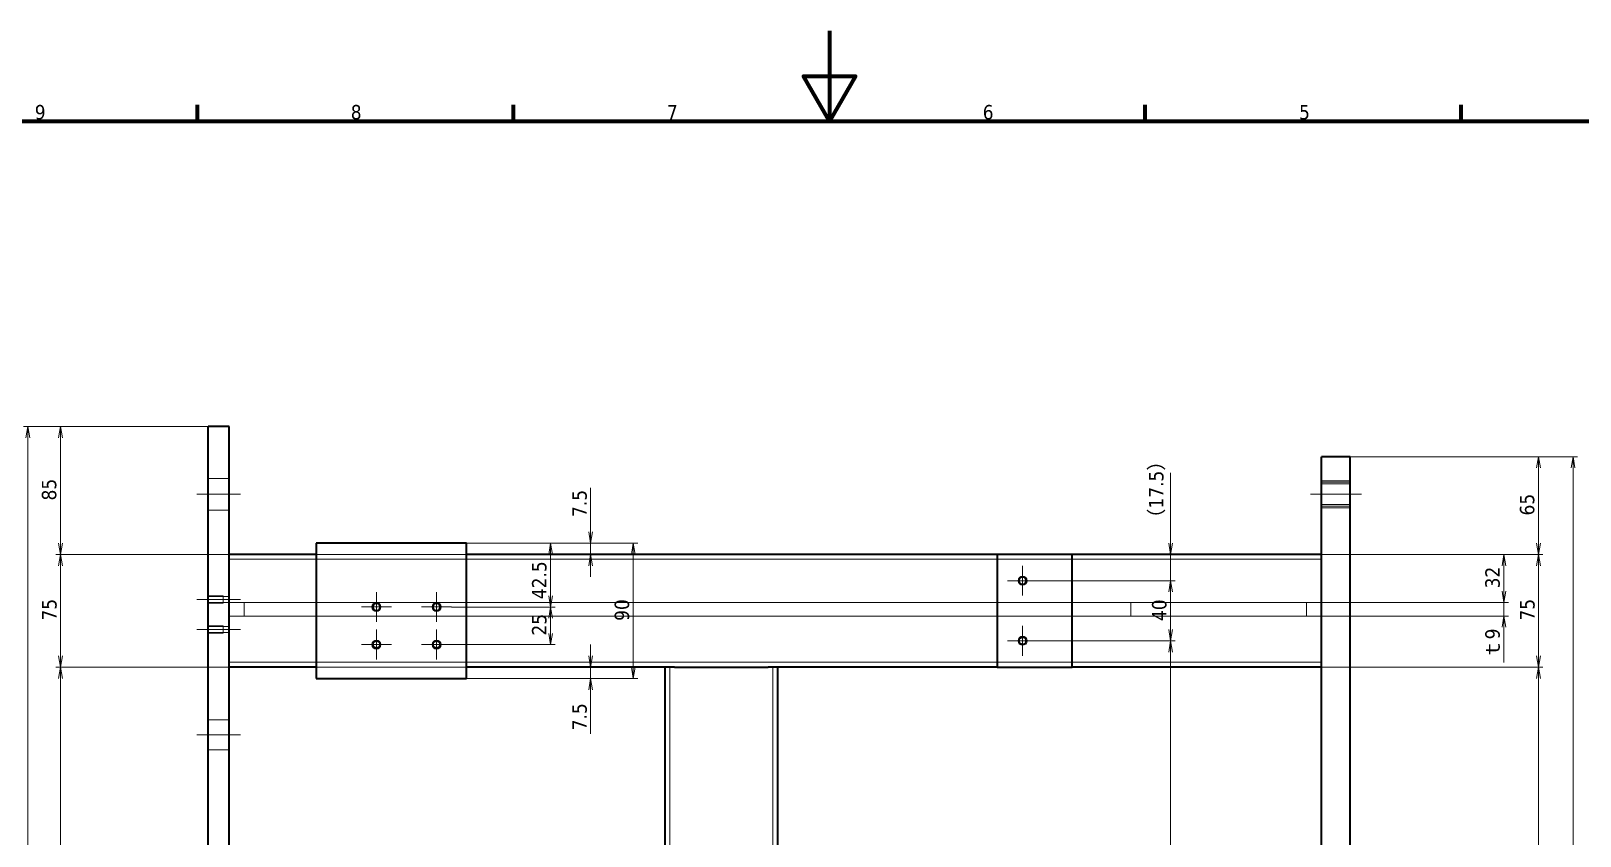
# Model space of a CAD drawing. Header units: millimetres. Extents: x 0 to 2644, y -211 to 1782.
# Drawn here: x 730 to 1761, y 1246 to 1782 of the extents above; entities that cross this region are included whole.
import ezdxf

# ---------------------------------------------------------------- set-up
doc = ezdxf.new("R2010")
doc.units = ezdxf.units.MM
doc.header["$LTSCALE"] = 3
for name, color, linetype, lineweight in [('Border (ISO)', 7, 'Continuous', 70), ('Center Mark (ISO)', 7, 'Continuous', 5), ('Centerline (ISO)', 7, 'Continuous', 5), ('Dimension (ISO)', 7, 'Continuous', 25), ('Hidden (ISO)', 7, 'Continuous', 5), ('Visible (ISO)', 7, 'Continuous', 35), ('Visible Narrow (ISO)', 7, 'Continuous', 5)]:
    doc.layers.add(name, color=color, linetype=linetype, lineweight=lineweight)
doc.styles.add('MX_NOTE_STANDARD', font='tahoma.ttf')
doc.styles.add('Note Text (JIS)', font='tahoma.ttf')
doc.dimstyles.new('Default (JIS)', dxfattribs={"dimscale": 3, "dimtxt": 3.2, "dimasz": 2.5, "dimexe": 1, "dimexo": 0, "dimgap": 0.8, "dimtad": 1, "dimrnd": 1e-08, "dimdsep": 46, "dimtxsty": 'Note Text (JIS)', "dimblk": 'OPEN', "dimcen": 0.09, "dimdle": 10, "dimclrd": 7, "dimclre": 7, "dimclrt": 256, "dimadec": 0, "dimazin": 2, "dimtfac": 0.78125, "dimtmove": 0, "dimatfit": 3, "dimldrblk": 'OPEN', "dimfxl": 1, "dimtolj": 1, "dimtzin": 0, "dimlwd": 0, "dimlwe": 0, "dimarcsym": 0})

# ---------------------------------------------------------------- blocks, each defined once
blk = doc.blocks.new('図面枠 既定の図面枠')
at = {"layer": 'Border (ISO)'}
for p, q in [((280.33, 574), (280.33, 577.6)), ((350.42, 574), (350.42, 577.6)), ((490.58, 574), (490.58, 577.6)), ((560.67, 574), (560.67, 577.6))]:
    blk.add_line(p, q, dxfattribs=at)
at = {"layer": 'Border (ISO)', "flags": 128}
for points in [[(420.5, 594), (420.5, 574), (414.73, 584), (426.27, 584), (420.5, 574)], [(20, 20), (20, 574), (821, 574), (821, 20), (20, 20)]]:
    blk.add_lwpolyline(points, dxfattribs=at)
at = {"layer": 'Border (ISO)', "char_height": 3.2, "attachment_point": 7, "style": 'MX_NOTE_STANDARD'}
for s, insert in [('9', (244.23, 574.34)), ('8', (314.33, 574.33)), ('7', (384.47, 574.4)), ('6', (454.52, 574.33)), ('5', (524.69, 574.33))]:
    blk.add_mtext(s, dxfattribs=dict(at, insert=insert))
blk = doc.blocks.new('_Open')
at = {"color": 0, "linetype": 'ByBlock', "lineweight": -2}
for p, q in [((-1, 0.17), (0, 0)), ((-1, -0.17), (0, 0)), ((0, 0), (-1, 0))]:
    blk.add_line(p, q, dxfattribs=at)
blk = doc.blocks.new('*D12')
at = {"layer": 'Defpoints', "color": 0, "linetype": 'Continuous', "transparency": 16777216}
for p in [(1608.1, 1498.8), (1756.4, 1498.8), (1608.1, 938.8)]:
    blk.add_point(p, dxfattribs=at)
at = {"layer": 'Dimension (ISO)', "color": 7, "linetype": 'Continuous', "lineweight": 0, "transparency": 16777216}
for p, q in [((1608.1, 1498.8), (1759.4, 1498.8)), ((1756.4, 946.3), (1756.4, 1491.3)), ((1608.1, 938.8), (1759.4, 938.8))]:
    blk.add_line(p, q, dxfattribs=at)
at = {"layer": 'Dimension (ISO)', "color": 7, "linetype": 'Continuous', "lineweight": 0, "transparency": 16777216, "xscale": 7.5, "yscale": 7.5, "zscale": 7.5}
for p, rotation in [((1756.4, 1498.8), 90), ((1756.4, 938.8), 270)]:
    blk.add_blockref('_Open', p, dxfattribs=dict(at, rotation=rotation))
at = {"layer": 'Dimension (ISO)', "linetype": 'Continuous', "lineweight": 5, "transparency": 16777216, "insert": (1744, 1208.7), "char_height": 9.6, "attachment_point": 1, "rotation": 90, "style": 'Note Text (JIS)'}
blk.add_mtext('\\A1;560', dxfattribs=at)
blk = doc.blocks.new('*D13')
at = {"layer": 'Defpoints', "color": 0, "linetype": 'Continuous', "transparency": 16777216}
for p in [(728.1, 1518.8), (848.1, 1518.8), (848.1, 918.8)]:
    blk.add_point(p, dxfattribs=at)
at = {"layer": 'Dimension (ISO)', "color": 7, "linetype": 'Continuous', "lineweight": 0, "transparency": 16777216}
for p, q in [((848.1, 1518.8), (725.1, 1518.8)), ((728.1, 926.3), (728.1, 1511.3)), ((848.1, 918.8), (725.1, 918.8))]:
    blk.add_line(p, q, dxfattribs=at)
at = {"layer": 'Dimension (ISO)', "color": 7, "linetype": 'Continuous', "lineweight": 0, "transparency": 16777216, "xscale": 7.5, "yscale": 7.5, "zscale": 7.5}
for p, rotation in [((728.1, 1518.8), 90), ((728.1, 918.8), 270)]:
    blk.add_blockref('_Open', p, dxfattribs=dict(at, rotation=rotation))
at = {"layer": 'Dimension (ISO)', "linetype": 'Continuous', "lineweight": 5, "transparency": 16777216, "insert": (715.7, 1208.6), "char_height": 9.6, "attachment_point": 1, "rotation": 90, "style": 'Note Text (JIS)'}
blk.add_mtext('\\A1;600', dxfattribs=at)
blk = doc.blocks.new('*D14')
at = {"layer": 'Defpoints', "color": 0, "linetype": 'Continuous', "transparency": 16777216}
for p in [(1589.1, 1433.8), (1589.1, 1358.8), (1733.4, 1358.8)]:
    blk.add_point(p, dxfattribs=at)
at = {"layer": 'Dimension (ISO)', "color": 7, "linetype": 'Continuous', "lineweight": 0, "transparency": 16777216}
for p, q in [((1589.1, 1433.8), (1736.4, 1433.8)), ((1733.4, 1426.3), (1733.4, 1366.3)), ((1589.1, 1358.8), (1736.4, 1358.8))]:
    blk.add_line(p, q, dxfattribs=at)
at = {"layer": 'Dimension (ISO)', "color": 7, "linetype": 'Continuous', "lineweight": 0, "transparency": 16777216, "xscale": 7.5, "yscale": 7.5, "zscale": 7.5}
for p, rotation in [((1733.4, 1433.8), 90), ((1733.4, 1358.8), 270)]:
    blk.add_blockref('_Open', p, dxfattribs=dict(at, rotation=rotation))
at = {"layer": 'Dimension (ISO)', "linetype": 'Continuous', "lineweight": 5, "transparency": 16777216, "insert": (1721.2, 1389.8), "char_height": 9.6, "attachment_point": 1, "rotation": 90, "style": 'Note Text (JIS)'}
blk.add_mtext('\\A1;75', dxfattribs=at)
blk = doc.blocks.new('*D15')
at = {"layer": 'Defpoints', "color": 0, "linetype": 'Continuous', "transparency": 16777216}
for p in [(1589.1, 1358.8), (1589.1, 1078.8), (1733.4, 1078.8)]:
    blk.add_point(p, dxfattribs=at)
at = {"layer": 'Dimension (ISO)', "color": 7, "linetype": 'Continuous', "lineweight": 0, "transparency": 16777216}
for p, q in [((1589.1, 1358.8), (1736.4, 1358.8)), ((1733.4, 1351.3), (1733.4, 1086.3)), ((1589.1, 1078.8), (1736.4, 1078.8))]:
    blk.add_line(p, q, dxfattribs=at)
at = {"layer": 'Dimension (ISO)', "color": 7, "linetype": 'Continuous', "lineweight": 0, "transparency": 16777216, "xscale": 7.5, "yscale": 7.5, "zscale": 7.5}
for p, rotation in [((1733.4, 1358.8), 90), ((1733.4, 1078.8), 270)]:
    blk.add_blockref('_Open', p, dxfattribs=dict(at, rotation=rotation))
at = {"layer": 'Dimension (ISO)', "linetype": 'Continuous', "lineweight": 5, "transparency": 16777216, "insert": (1720.9, 1208.6), "char_height": 9.6, "attachment_point": 1, "rotation": 90, "style": 'Note Text (JIS)'}
blk.add_mtext('\\A1;280', dxfattribs=at)
blk = doc.blocks.new('*D16')
at = {"layer": 'Defpoints', "color": 0, "linetype": 'Continuous', "transparency": 16777216}
for p in [(1608.1, 1498.8), (1589.1, 1433.8), (1733.4, 1433.8)]:
    blk.add_point(p, dxfattribs=at)
at = {"layer": 'Dimension (ISO)', "color": 7, "linetype": 'Continuous', "lineweight": 0, "transparency": 16777216}
for p, q in [((1608.1, 1498.8), (1736.4, 1498.8)), ((1733.4, 1491.3), (1733.4, 1441.3)), ((1589.1, 1433.8), (1736.4, 1433.8))]:
    blk.add_line(p, q, dxfattribs=at)
at = {"layer": 'Dimension (ISO)', "color": 7, "linetype": 'Continuous', "lineweight": 0, "transparency": 16777216, "xscale": 7.5, "yscale": 7.5, "zscale": 7.5}
for p, rotation in [((1733.4, 1498.8), 90), ((1733.4, 1433.8), 270)]:
    blk.add_blockref('_Open', p, dxfattribs=dict(at, rotation=rotation))
at = {"layer": 'Dimension (ISO)', "linetype": 'Continuous', "lineweight": 5, "transparency": 16777216, "insert": (1721, 1459.7), "char_height": 9.6, "attachment_point": 1, "rotation": 90, "style": 'Note Text (JIS)'}
blk.add_mtext('\\A1;65', dxfattribs=at)
blk = doc.blocks.new('*D19')
at = {"layer": 'Defpoints', "color": 0, "linetype": 'Continuous', "transparency": 16777216}
for p in [(749.8, 1433.8), (862.1, 1433.8), (862.1, 1358.8)]:
    blk.add_point(p, dxfattribs=at)
at = {"layer": 'Dimension (ISO)', "color": 7, "linetype": 'Continuous', "lineweight": 0, "transparency": 16777216}
for p, q in [((862.1, 1433.8), (746.8, 1433.8)), ((749.8, 1366.3), (749.8, 1426.3)), ((862.1, 1358.8), (746.8, 1358.8))]:
    blk.add_line(p, q, dxfattribs=at)
at = {"layer": 'Dimension (ISO)', "color": 7, "linetype": 'Continuous', "lineweight": 0, "transparency": 16777216, "xscale": 7.5, "yscale": 7.5, "zscale": 7.5}
for p, rotation in [((749.8, 1433.8), 90), ((749.8, 1358.8), 270)]:
    blk.add_blockref('_Open', p, dxfattribs=dict(at, rotation=rotation))
at = {"layer": 'Dimension (ISO)', "linetype": 'Continuous', "lineweight": 5, "transparency": 16777216, "insert": (737.6, 1389.8), "char_height": 9.6, "attachment_point": 1, "rotation": 90, "style": 'Note Text (JIS)'}
blk.add_mtext('\\A1;75', dxfattribs=at)
blk = doc.blocks.new('*D20')
at = {"layer": 'Defpoints', "color": 0, "linetype": 'Continuous', "transparency": 16777216}
for p in [(848.1, 1518.8), (749.8, 1433.8), (862.1, 1433.8)]:
    blk.add_point(p, dxfattribs=at)
at = {"layer": 'Dimension (ISO)', "color": 7, "linetype": 'Continuous', "lineweight": 0, "transparency": 16777216}
for p, q in [((848.1, 1518.8), (746.8, 1518.8)), ((749.8, 1511.3), (749.8, 1441.3)), ((862.1, 1433.8), (746.8, 1433.8))]:
    blk.add_line(p, q, dxfattribs=at)
at = {"layer": 'Dimension (ISO)', "color": 7, "linetype": 'Continuous', "lineweight": 0, "transparency": 16777216, "xscale": 7.5, "yscale": 7.5, "zscale": 7.5}
for p, rotation in [((749.8, 1518.8), 90), ((749.8, 1433.8), 270)]:
    blk.add_blockref('_Open', p, dxfattribs=dict(at, rotation=rotation))
at = {"layer": 'Dimension (ISO)', "linetype": 'Continuous', "lineweight": 5, "transparency": 16777216, "insert": (737.4, 1469.7), "char_height": 9.6, "attachment_point": 1, "rotation": 90, "style": 'Note Text (JIS)'}
blk.add_mtext('\\A1;85', dxfattribs=at)
blk = doc.blocks.new('*D21')
at = {"layer": 'Defpoints', "color": 0, "linetype": 'Continuous', "transparency": 16777216}
for p in [(862.1, 1358.8), (749.8, 1078.8), (862.1, 1078.8)]:
    blk.add_point(p, dxfattribs=at)
at = {"layer": 'Dimension (ISO)', "color": 7, "linetype": 'Continuous', "lineweight": 0, "transparency": 16777216}
for p, q in [((862.1, 1358.8), (746.8, 1358.8)), ((749.8, 1351.3), (749.8, 1086.3)), ((862.1, 1078.8), (746.8, 1078.8))]:
    blk.add_line(p, q, dxfattribs=at)
at = {"layer": 'Dimension (ISO)', "color": 7, "linetype": 'Continuous', "lineweight": 0, "transparency": 16777216, "xscale": 7.5, "yscale": 7.5, "zscale": 7.5}
for p, rotation in [((749.8, 1358.8), 90), ((749.8, 1078.8), 270)]:
    blk.add_blockref('_Open', p, dxfattribs=dict(at, rotation=rotation))
at = {"layer": 'Dimension (ISO)', "linetype": 'Continuous', "lineweight": 5, "transparency": 16777216, "insert": (737.4, 1208.6), "char_height": 9.6, "attachment_point": 1, "rotation": 90, "style": 'Note Text (JIS)'}
blk.add_mtext('\\A1;280', dxfattribs=at)
blk = doc.blocks.new('*D34')
at = {"layer": 'Defpoints', "color": 0, "linetype": 'Continuous', "transparency": 16777216}
for p in [(1589.1, 1401.8), (1589.1, 1392.8), (1710.4, 1392.8)]:
    blk.add_point(p, dxfattribs=at)
at = {"layer": 'Dimension (ISO)', "color": 7, "linetype": 'Continuous', "lineweight": 0, "transparency": 16777216}
for p, q in [((1710.4, 1409.3), (1710.4, 1416.8)), ((1589.1, 1401.8), (1713.4, 1401.8)), ((1589.1, 1392.8), (1713.4, 1392.8)), ((1710.4, 1401.8), (1710.4, 1392.8)), ((1710.4, 1385.3), (1710.4, 1361.8))]:
    blk.add_line(p, q, dxfattribs=at)
at = {"layer": 'Dimension (ISO)', "color": 7, "linetype": 'Continuous', "lineweight": 0, "transparency": 16777216, "xscale": 7.5, "yscale": 7.5, "zscale": 7.5}
for p, rotation in [((1710.4, 1401.8), 270), ((1710.4, 1392.8), 90)]:
    blk.add_blockref('_Open', p, dxfattribs=dict(at, rotation=rotation))
at = {"layer": 'Dimension (ISO)', "linetype": 'Continuous', "lineweight": 5, "transparency": 16777216, "insert": (1698, 1364.2), "char_height": 9.6, "attachment_point": 1, "rotation": 90, "style": 'Note Text (JIS)'}
blk.add_mtext('\\A1;\\fTahoma|b0|i0;ｔ9', dxfattribs=at)
blk = doc.blocks.new('*D35')
at = {"layer": 'Defpoints', "color": 0, "linetype": 'Continuous', "transparency": 16777216}
for p in [(1589.1, 1433.8), (1710.4, 1433.8), (1589.1, 1401.8)]:
    blk.add_point(p, dxfattribs=at)
at = {"layer": 'Dimension (ISO)', "color": 7, "linetype": 'Continuous', "lineweight": 0, "transparency": 16777216}
for p, q in [((1589.1, 1433.8), (1713.4, 1433.8)), ((1710.4, 1409.3), (1710.4, 1426.3)), ((1589.1, 1401.8), (1713.4, 1401.8))]:
    blk.add_line(p, q, dxfattribs=at)
at = {"layer": 'Dimension (ISO)', "color": 7, "linetype": 'Continuous', "lineweight": 0, "transparency": 16777216, "xscale": 7.5, "yscale": 7.5, "zscale": 7.5}
for p, rotation in [((1710.4, 1433.8), 90), ((1710.4, 1401.8), 270)]:
    blk.add_blockref('_Open', p, dxfattribs=dict(at, rotation=rotation))
at = {"layer": 'Dimension (ISO)', "linetype": 'Continuous', "lineweight": 5, "transparency": 16777216, "insert": (1698, 1411.2), "char_height": 9.6, "attachment_point": 1, "rotation": 90, "style": 'Note Text (JIS)'}
blk.add_mtext('\\A1;32', dxfattribs=at)
blk = doc.blocks.new('*D38')
at = {"layer": 'Defpoints', "color": 0, "linetype": 'Continuous', "transparency": 16777216}
for p in [(1400, 1376.3), (1488.6, 1376.3), (1400, 1061.3)]:
    blk.add_point(p, dxfattribs=at)
at = {"layer": 'Dimension (ISO)', "color": 7, "linetype": 'Continuous', "lineweight": 0, "transparency": 16777216}
for p, q in [((1400, 1376.3), (1491.6, 1376.3)), ((1488.6, 1068.8), (1488.6, 1368.8)), ((1400, 1061.3), (1491.6, 1061.3))]:
    blk.add_line(p, q, dxfattribs=at)
at = {"layer": 'Dimension (ISO)', "color": 7, "linetype": 'Continuous', "lineweight": 0, "transparency": 16777216, "xscale": 7.5, "yscale": 7.5, "zscale": 7.5}
for p, rotation in [((1488.6, 1376.3), 90), ((1488.6, 1061.3), 270)]:
    blk.add_blockref('_Open', p, dxfattribs=dict(at, rotation=rotation))
at = {"layer": 'Dimension (ISO)', "linetype": 'Continuous', "lineweight": 5, "transparency": 16777216, "insert": (1476.2, 1208.7), "char_height": 9.6, "attachment_point": 1, "rotation": 90, "style": 'Note Text (JIS)'}
blk.add_mtext('\\A1;315', dxfattribs=at)
blk = doc.blocks.new('*D39')
at = {"layer": 'Defpoints', "color": 0, "linetype": 'Continuous', "transparency": 16777216}
for p in [(1400, 1416.3), (1488.6, 1416.3), (1400, 1376.3)]:
    blk.add_point(p, dxfattribs=at)
at = {"layer": 'Dimension (ISO)', "color": 7, "linetype": 'Continuous', "lineweight": 0, "transparency": 16777216}
for p, q in [((1400, 1416.3), (1491.6, 1416.3)), ((1488.6, 1383.8), (1488.6, 1408.8)), ((1400, 1376.3), (1491.6, 1376.3))]:
    blk.add_line(p, q, dxfattribs=at)
at = {"layer": 'Dimension (ISO)', "color": 7, "linetype": 'Continuous', "lineweight": 0, "transparency": 16777216, "xscale": 7.5, "yscale": 7.5, "zscale": 7.5}
for p, rotation in [((1488.6, 1416.3), 90), ((1488.6, 1376.3), 270)]:
    blk.add_blockref('_Open', p, dxfattribs=dict(at, rotation=rotation))
at = {"layer": 'Dimension (ISO)', "linetype": 'Continuous', "lineweight": 5, "transparency": 16777216, "insert": (1476.2, 1389.5), "char_height": 9.6, "attachment_point": 1, "rotation": 90, "style": 'Note Text (JIS)'}
blk.add_mtext('\\A1;40', dxfattribs=at)
blk = doc.blocks.new('*D40')
at = {"layer": 'Defpoints', "color": 0, "linetype": 'Continuous', "transparency": 16777216}
for p in [(1488.6, 1433.8), (1488.6, 1433.8), (1400, 1416.3)]:
    blk.add_point(p, dxfattribs=at)
at = {"layer": 'Dimension (ISO)', "color": 7, "linetype": 'Continuous', "lineweight": 0, "transparency": 16777216}
for p, q in [((1488.6, 1441.3), (1488.6, 1488.1)), ((1488.6, 1416.3), (1488.6, 1433.8)), ((1400, 1416.3), (1491.6, 1416.3)), ((1488.6, 1408.8), (1488.6, 1401.3))]:
    blk.add_line(p, q, dxfattribs=at)
at = {"layer": 'Dimension (ISO)', "color": 7, "linetype": 'Continuous', "lineweight": 0, "transparency": 16777216, "xscale": 7.5, "yscale": 7.5, "zscale": 7.5}
for p, rotation in [((1488.6, 1433.8), 270), ((1488.6, 1416.3), 90)]:
    blk.add_blockref('_Open', p, dxfattribs=dict(at, rotation=rotation))
at = {"layer": 'Dimension (ISO)', "linetype": 'Continuous', "lineweight": 5, "transparency": 16777216, "insert": (1474.2, 1451.2), "char_height": 9.6, "attachment_point": 1, "rotation": 90, "style": 'Note Text (JIS)'}
blk.add_mtext('\\A1;\\fTahoma|b0|i0;（17.5）', dxfattribs=at)
blk = doc.blocks.new('*D47')
at = {"layer": 'Defpoints', "color": 0, "linetype": 'Continuous', "transparency": 16777216}
for p in [(1010, 1398.8), (1076, 1398.8), (1010, 1373.8)]:
    blk.add_point(p, dxfattribs=at)
at = {"layer": 'Dimension (ISO)', "color": 7, "linetype": 'Continuous', "lineweight": 0, "transparency": 16777216}
for p, q in [((1010, 1398.8), (1079, 1398.8)), ((1076, 1381.3), (1076, 1391.3)), ((1010, 1373.8), (1079, 1373.8))]:
    blk.add_line(p, q, dxfattribs=at)
at = {"layer": 'Dimension (ISO)', "color": 7, "linetype": 'Continuous', "lineweight": 0, "transparency": 16777216, "xscale": 7.5, "yscale": 7.5, "zscale": 7.5}
for p, rotation in [((1076, 1398.8), 90), ((1076, 1373.8), 270)]:
    blk.add_blockref('_Open', p, dxfattribs=dict(at, rotation=rotation))
at = {"layer": 'Dimension (ISO)', "linetype": 'Continuous', "lineweight": 5, "transparency": 16777216, "insert": (1063.6, 1379.8), "char_height": 9.6, "attachment_point": 1, "rotation": 90, "style": 'Note Text (JIS)'}
blk.add_mtext('\\A1;25', dxfattribs=at)
blk = doc.blocks.new('*D48')
at = {"layer": 'Defpoints', "color": 0, "linetype": 'Continuous', "transparency": 16777216}
for p in [(1020.1, 1441.3), (1076, 1441.3), (1010, 1398.8)]:
    blk.add_point(p, dxfattribs=at)
at = {"layer": 'Dimension (ISO)', "color": 7, "linetype": 'Continuous', "lineweight": 0, "transparency": 16777216}
for p, q in [((1020.1, 1441.3), (1079, 1441.3)), ((1076, 1406.3), (1076, 1433.8)), ((1010, 1398.8), (1079, 1398.8))]:
    blk.add_line(p, q, dxfattribs=at)
at = {"layer": 'Dimension (ISO)', "color": 7, "linetype": 'Continuous', "lineweight": 0, "transparency": 16777216, "xscale": 7.5, "yscale": 7.5, "zscale": 7.5}
for p, rotation in [((1076, 1441.3), 90), ((1076, 1398.8), 270)]:
    blk.add_blockref('_Open', p, dxfattribs=dict(at, rotation=rotation))
at = {"layer": 'Dimension (ISO)', "linetype": 'Continuous', "lineweight": 5, "transparency": 16777216, "insert": (1063.6, 1404), "char_height": 9.6, "attachment_point": 1, "rotation": 90, "style": 'Note Text (JIS)'}
blk.add_mtext('\\A1;42.5', dxfattribs=at)
blk = doc.blocks.new('*D49')
at = {"layer": 'Defpoints', "color": 0, "linetype": 'Continuous', "transparency": 16777216}
for p in [(1020.1, 1441.3), (1131, 1441.3), (1020.1, 1351.3)]:
    blk.add_point(p, dxfattribs=at)
at = {"layer": 'Dimension (ISO)', "color": 7, "linetype": 'Continuous', "lineweight": 0, "transparency": 16777216}
for p, q in [((1020.1, 1441.3), (1134, 1441.3)), ((1131, 1358.8), (1131, 1433.8)), ((1020.1, 1351.3), (1134, 1351.3))]:
    blk.add_line(p, q, dxfattribs=at)
at = {"layer": 'Dimension (ISO)', "color": 7, "linetype": 'Continuous', "lineweight": 0, "transparency": 16777216, "xscale": 7.5, "yscale": 7.5, "zscale": 7.5}
for p, rotation in [((1131, 1441.3), 90), ((1131, 1351.3), 270)]:
    blk.add_blockref('_Open', p, dxfattribs=dict(at, rotation=rotation))
at = {"layer": 'Dimension (ISO)', "linetype": 'Continuous', "lineweight": 5, "transparency": 16777216, "insert": (1118.6, 1389.6), "char_height": 9.6, "attachment_point": 1, "rotation": 90, "style": 'Note Text (JIS)'}
blk.add_mtext('\\A1;90', dxfattribs=at)
blk = doc.blocks.new('*D50')
at = {"layer": 'Defpoints', "color": 0, "linetype": 'Continuous', "transparency": 16777216}
for p in [(1020.1, 1441.3), (1102.6, 1441.3), (1102.6, 1433.8)]:
    blk.add_point(p, dxfattribs=at)
at = {"layer": 'Dimension (ISO)', "color": 7, "linetype": 'Continuous', "lineweight": 0, "transparency": 16777216}
for p, q in [((1102.6, 1448.8), (1102.6, 1478.2)), ((1020.1, 1441.3), (1105.6, 1441.3)), ((1102.6, 1433.8), (1102.6, 1441.3)), ((1102.6, 1426.3), (1102.6, 1418.8))]:
    blk.add_line(p, q, dxfattribs=at)
at = {"layer": 'Dimension (ISO)', "color": 7, "linetype": 'Continuous', "lineweight": 0, "transparency": 16777216, "xscale": 7.5, "yscale": 7.5, "zscale": 7.5}
for p, rotation in [((1102.6, 1441.3), 270), ((1102.6, 1433.8), 90)]:
    blk.add_blockref('_Open', p, dxfattribs=dict(at, rotation=rotation))
at = {"layer": 'Dimension (ISO)', "linetype": 'Continuous', "lineweight": 5, "transparency": 16777216, "insert": (1090.4, 1458.7), "char_height": 9.6, "attachment_point": 1, "rotation": 90, "style": 'Note Text (JIS)'}
blk.add_mtext('\\A1;7.5', dxfattribs=at)
blk = doc.blocks.new('*D51')
at = {"layer": 'Defpoints', "color": 0, "linetype": 'Continuous', "transparency": 16777216}
for p in [(1020.1, 1351.3), (1102.6, 1358.8), (1102.6, 1351.3)]:
    blk.add_point(p, dxfattribs=at)
at = {"layer": 'Dimension (ISO)', "color": 7, "linetype": 'Continuous', "lineweight": 0, "transparency": 16777216}
for p, q in [((1102.6, 1366.3), (1102.6, 1373.8)), ((1020.1, 1351.3), (1105.6, 1351.3)), ((1102.6, 1358.8), (1102.6, 1351.3)), ((1102.6, 1343.8), (1102.6, 1314.4))]:
    blk.add_line(p, q, dxfattribs=at)
at = {"layer": 'Dimension (ISO)', "color": 7, "linetype": 'Continuous', "lineweight": 0, "transparency": 16777216, "xscale": 7.5, "yscale": 7.5, "zscale": 7.5}
for p, rotation in [((1102.6, 1358.8), 270), ((1102.6, 1351.3), 90)]:
    blk.add_blockref('_Open', p, dxfattribs=dict(at, rotation=rotation))
at = {"layer": 'Dimension (ISO)', "linetype": 'Continuous', "lineweight": 5, "transparency": 16777216, "insert": (1090.4, 1316.8), "char_height": 9.6, "attachment_point": 1, "rotation": 90, "style": 'Note Text (JIS)'}
blk.add_mtext('\\A1;7.5', dxfattribs=at)

msp = doc.modelspace()

# ---------------------------------------------------------------- linework, layer by layer
at = {"layer": 'Center Mark (ISO)', "linetype": 'Continuous'}
for p, q in [((1390.0648, 1426.2792), (1390.0648, 1406.3622)), ((1400.0233, 1416.3207), (1380.1063, 1416.3207)), ((960.0648, 1408.7792), (960.0648, 1388.8622)), ((1000.0648, 1408.7792), (1000.0648, 1388.8622)), ((970.0233, 1398.8207), (950.1063, 1398.8207)), ((1010.0233, 1398.8207), (990.1063, 1398.8207)), ((960.0648, 1383.7792), (960.0648, 1363.8622)), ((1000.0648, 1383.7792), (1000.0648, 1363.8622)), ((1390.0648, 1386.2792), (1390.0648, 1366.3622)), ((970.0233, 1373.8207), (950.1063, 1373.8207)), ((1010.0233, 1373.8207), (990.1063, 1373.8207)), ((1400.0233, 1376.3207), (1380.1063, 1376.3207))]:
    msp.add_line(p, q, dxfattribs=at)
at = {"layer": 'Centerline (ISO)', "linetype": 'Continuous'}
for p, q in [((869.5648, 1473.8207), (840.5648, 1473.8207)), ((1615.5648, 1473.8207), (1581.5648, 1473.8207)), ((869.5648, 1403.8207), (840.5648, 1403.8207)), ((869.5648, 1383.8207), (840.5648, 1383.8207)), ((869.5648, 1313.8207), (840.5648, 1313.8207))]:
    msp.add_line(p, q, dxfattribs=at)
at = {"layer": 'Hidden (ISO)'}
for p, q in [((862.0648, 1484.3207), (848.0648, 1484.3207)), ((1608.0648, 1482.8207), (1589.0648, 1482.8207)), ((1608.0648, 1481.8207), (1589.0648, 1481.8207)), ((1608.0648, 1480.7382), (1589.0648, 1480.7382)), ((1608.0648, 1466.9032), (1589.0648, 1466.9032)), ((1589.0648, 1465.8207), (1608.0648, 1465.8207)), ((1608.0648, 1464.8207), (1589.0648, 1464.8207)), ((862.0648, 1463.3207), (848.0648, 1463.3207)), ((1020.0648, 1433.8207), (920.0648, 1433.8207)), ((1589.0648, 1430.6207), (862.0648, 1430.6207)), ((858.0648, 1406.3207), (848.0648, 1406.3207)), ((862.0648, 1405.8877), (848.0648, 1405.8877)), ((858.0648, 1401.3207), (858.0648, 1406.3207)), ((862.0648, 1401.7537), (848.0648, 1401.7537)), ((848.0648, 1401.3207), (858.0648, 1401.3207)), ((872.0648, 1401.8207), (862.0648, 1401.8207)), ((862.0648, 1392.8207), (872.0648, 1392.8207)), ((872.0648, 1392.8207), (872.0648, 1401.8207)), ((872.0648, 1401.8207), (1579.0648, 1401.8207)), ((872.0648, 1392.8207), (1579.0648, 1392.8207)), ((1462.0648, 1392.8207), (1462.0648, 1401.8207)), ((1589.0648, 1401.8207), (1579.0648, 1401.8207)), ((1579.0648, 1401.8207), (1579.0648, 1392.8207)), ((1579.0648, 1392.8207), (1589.0648, 1392.8207)), ((858.0648, 1386.3207), (848.0648, 1386.3207)), ((862.0648, 1385.8877), (848.0648, 1385.8877)), ((862.0648, 1381.7537), (848.0648, 1381.7537)), ((858.0648, 1381.3207), (858.0648, 1386.3207)), ((848.0648, 1381.3207), (858.0648, 1381.3207)), ((1589.0648, 1362.0207), (862.0648, 1362.0207)), ((1020.0648, 1358.8207), (920.0648, 1358.8207)), ((1155.2648, 1358.8207), (1155.2648, 1078.8207)), ((1223.8648, 1358.8207), (1223.8648, 1078.8207)), ((862.0648, 1323.8207), (848.0648, 1323.8207)), ((862.0648, 1303.8207), (848.0648, 1303.8207))]:
    msp.add_line(p, q, dxfattribs=at)
at = {"layer": 'Visible (ISO)'}
for p, q in [((862.0648, 1518.8207), (848.0648, 1518.8207)), ((848.0648, 918.8207), (848.0648, 1518.8207)), ((862.0648, 918.8207), (862.0648, 1518.8207)), ((1608.0648, 1498.8207), (1589.0648, 1498.8207)), ((1589.0648, 938.8207), (1589.0648, 1498.8207)), ((1608.0648, 938.8207), (1608.0648, 1498.8207)), ((920.0648, 1433.8207), (862.0648, 1433.8207)), ((920.0648, 1441.3207), (920.0648, 1351.3207)), ((1020.0648, 1441.3207), (920.0648, 1441.3207)), ((1020.0648, 1351.3207), (1020.0648, 1441.3207)), ((1373.0648, 1433.8207), (1020.0648, 1433.8207)), ((1373.0648, 1433.8207), (1373.0648, 1358.8207)), ((1423.0648, 1433.8207), (1373.0648, 1433.8207)), ((1423.0648, 1358.8207), (1423.0648, 1433.8207)), ((1589.0648, 1433.8207), (1423.0648, 1433.8207)), ((920.0648, 1358.8207), (862.0648, 1358.8207)), ((920.0648, 1351.3207), (1020.0648, 1351.3207)), ((1152.0648, 1358.8207), (1020.0648, 1358.8207)), ((1152.0648, 1358.8207), (1152.0648, 1078.8207)), ((1158.4648, 1358.8207), (1152.0648, 1358.8207)), ((1158.4648, 1358.8207), (1220.6648, 1358.8207)), ((1227.0648, 1358.8207), (1220.6648, 1358.8207)), ((1373.0648, 1358.8207), (1227.0648, 1358.8207)), ((1227.0648, 1358.8207), (1227.0648, 1078.8207)), ((1373.0648, 1358.8207), (1423.0648, 1358.8207)), ((1589.0648, 1358.8207), (1423.0648, 1358.8207))]:
    msp.add_line(p, q, dxfattribs=at)
for centre in [(1390.0648, 1416.3207), (960.0648, 1398.8207), (1000.0648, 1398.8207), (960.0648, 1373.8207), (1000.0648, 1373.8207), (1390.0648, 1376.3207)]:
    msp.add_circle(centre, 2.4585, dxfattribs=at)
at = {"layer": 'Visible Narrow (ISO)'}
for centre in [(1390.0648, 1416.3207), (960.0648, 1398.8207), (1000.0648, 1398.8207), (960.0648, 1373.8207), (1000.0648, 1373.8207), (1390.0648, 1376.3207)]:
    msp.add_circle(centre, 3, dxfattribs=at)

# ---------------------------------------------------------------- block references
at = {"xscale": 3, "yscale": 3, "zscale": 3}
msp.add_blockref('図面枠 既定の図面枠', (0, 0), dxfattribs=at)

# ---------------------------------------------------------------- dimensions: what is measured, and where the dimension line sits
at = {"layer": 'Dimension (ISO)', "color": 7, "linetype": 'Continuous', "lineweight": 5}
for base, p1, p2, angle, override, picture, middle in [((728.0648, 1518.8207), (848.0648, 918.8207), (848.0648, 1518.8207), 90, {"dimgap": 0.8, "dimdec": 2, "dimtol": 0, "dimlim": 0, "dimtp": 0, "dimtm": 0, "dimtdec": 2, "dimtofl": 0, "dimatfit": 1}, '*D13', (728.0648, 1218.8207)), ((749.7989, 1433.8207), (848.0648, 1518.8207), (862.0648, 1433.8207), 90, {"dimgap": 0.8, "dimdec": 2, "dimtol": 0, "dimlim": 0, "dimtp": 0, "dimtm": 0, "dimtdec": 2, "dimtofl": 0, "dimatfit": 1}, '*D20', (749.7989, 1476.3207)), ((1733.3799, 1433.8207), (1608.0648, 1498.8207), (1589.0648, 1433.8207), 90, {"dimgap": 0.8, "dimdec": 2, "dimtol": 0, "dimlim": 0, "dimtp": 0, "dimtm": 0, "dimtdec": 2, "dimtofl": 0, "dimatfit": 1}, '*D16', (1733.3799, 1466.3207)), ((1756.3925, 1498.8207), (1608.0648, 938.8207), (1608.0648, 1498.8207), 90, {"dimgap": 0.8, "dimdec": 2, "dimtol": 0, "dimlim": 0, "dimtp": 0, "dimtm": 0, "dimtdec": 2, "dimtofl": 0, "dimatfit": 1}, '*D12', (1756.3925, 1218.8207)), ((1102.5584, 1441.3207), (1102.5584, 1433.8207), (1020.0648, 1441.3207), 90, {"dimgap": 0.8, "dimdec": 2, "dimse1": 1, "dimtol": 0, "dimlim": 0, "dimtp": 0, "dimtm": 0, "dimtdec": 2, "dimtofl": 1, "dimatfit": 1}, '*D50', (1102.5584, 1467.2634)), ((749.7989, 1433.8207), (862.0648, 1358.8207), (862.0648, 1433.8207), 90, {"dimgap": 0.8, "dimdec": 2, "dimtol": 0, "dimlim": 0, "dimtp": 0, "dimtm": 0, "dimtdec": 2, "dimtofl": 0, "dimatfit": 1}, '*D19', (749.7989, 1396.3207)), ((1076.0233, 1441.3207), (1010.0233, 1398.8207), (1020.0648, 1441.3207), 90, {"dimgap": 0.8, "dimdec": 2, "dimtol": 0, "dimlim": 0, "dimtp": 0, "dimtm": 0, "dimtdec": 2, "dimtofl": 0, "dimatfit": 1}, '*D48', (1076.0233, 1416.3087)), ((1131.0224, 1441.3207), (1020.0648, 1351.3207), (1020.0648, 1441.3207), 270, {"dimgap": 0.8, "dimdec": 2, "dimtol": 0, "dimlim": 0, "dimtp": 0, "dimtm": 0, "dimtdec": 2, "dimtofl": 0, "dimatfit": 1}, '*D49', (1131.0224, 1396.3207)), ((1733.3799, 1358.8207), (1589.0648, 1433.8207), (1589.0648, 1358.8207), 90, {"dimgap": 0.8, "dimdec": 2, "dimtol": 0, "dimlim": 0, "dimtp": 0, "dimtm": 0, "dimtdec": 2, "dimtofl": 0, "dimatfit": 1}, '*D14', (1733.3799, 1396.3207)), ((1710.3981, 1433.8207), (1589.0648, 1401.8207), (1589.0648, 1433.8207), 90, {"dimgap": 0.8, "dimdec": 2, "dimtol": 0, "dimlim": 0, "dimtp": 0, "dimtm": 0, "dimtdec": 2, "dimtofl": 0, "dimatfit": 1}, '*D35', (1710.3981, 1417.8207)), ((1488.5959, 1416.3207), (1400.0233, 1376.3207), (1400.0233, 1416.3207), 90, {"dimgap": 0.8, "dimdec": 2, "dimtol": 0, "dimlim": 0, "dimtp": 0, "dimtm": 0, "dimtdec": 2, "dimtofl": 0, "dimatfit": 1}, '*D39', (1488.5959, 1396.3207)), ((1076.0233, 1398.8207), (1010.0233, 1373.8207), (1010.0233, 1398.8207), 90, {"dimgap": 0.8, "dimdec": 2, "dimtol": 0, "dimlim": 0, "dimtp": 0, "dimtm": 0, "dimtdec": 2, "dimtofl": 0, "dimatfit": 1}, '*D47', (1076.0233, 1386.3207)), ((1102.5584, 1351.3207), (1102.5584, 1358.8207), (1020.0648, 1351.3207), 90, {"dimgap": 0.8, "dimdec": 2, "dimse1": 1, "dimtol": 0, "dimlim": 0, "dimtp": 0, "dimtm": 0, "dimtdec": 2, "dimtofl": 1, "dimatfit": 1}, '*D51', (1102.5584, 1325.3781)), ((1488.5959, 1376.3207), (1400.0233, 1061.3207), (1400.0233, 1376.3207), 90, {"dimgap": 0.8, "dimdec": 2, "dimtol": 0, "dimlim": 0, "dimtp": 0, "dimtm": 0, "dimtdec": 2, "dimtofl": 0, "dimatfit": 1}, '*D38', (1488.5959, 1218.8207)), ((749.7989, 1078.8207), (862.0648, 1358.8207), (862.0648, 1078.8207), 90, {"dimgap": 0.8, "dimdec": 2, "dimtol": 0, "dimlim": 0, "dimtp": 0, "dimtm": 0, "dimtdec": 2, "dimtofl": 0, "dimatfit": 1}, '*D21', (749.7989, 1218.8207)), ((1733.3799, 1078.8207), (1589.0648, 1358.8207), (1589.0648, 1078.8207), 90, {"dimgap": 0.8, "dimdec": 2, "dimtol": 0, "dimlim": 0, "dimtp": 0, "dimtm": 0, "dimtdec": 2, "dimtofl": 0, "dimatfit": 1}, '*D15', (1733.3799, 1218.8207))]:
    dim = msp.add_linear_dim(base=base, p1=p1, p2=p2, angle=angle, dimstyle='Default (JIS)', override=override, dxfattribs=at)
    dim.commit()
    dim.dimension.update_dxf_attribs({"geometry": picture, "text_midpoint": middle, "dimtype": 160})
for base, p1, p2, text, override, picture, middle in [((1488.5959, 1433.8207), (1400.0233, 1416.3207), (1488.5959, 1433.8207), '\\fTahoma|b0|i0;（<>）', {"dimgap": 0.8, "dimdec": 2, "dimse2": 1, "dimtol": 0, "dimlim": 0, "dimtp": 0, "dimtm": 0, "dimtdec": 2, "dimtofl": 1, "dimatfit": 1}, '*D40', (1488.5959, 1468.4769)), ((1710.3981, 1392.8207), (1589.0648, 1401.8207), (1589.0648, 1392.8207), '\\fTahoma|b0|i0;ｔ<>', {"dimgap": 0.8, "dimdec": 2, "dimtol": 0, "dimlim": 0, "dimtp": 0, "dimtm": 0, "dimtdec": 2, "dimtofl": 1, "dimatfit": 1}, '*D34', (1710.3981, 1369.8271))]:
    dim = msp.add_linear_dim(base=base, p1=p1, p2=p2, angle=90, text=text, dimstyle='Default (JIS)', override=override, dxfattribs=at)
    dim.commit()
    dim.dimension.update_dxf_attribs({"geometry": picture, "text_midpoint": middle, "dimtype": 160})

doc.saveas('drawing.dxf')
